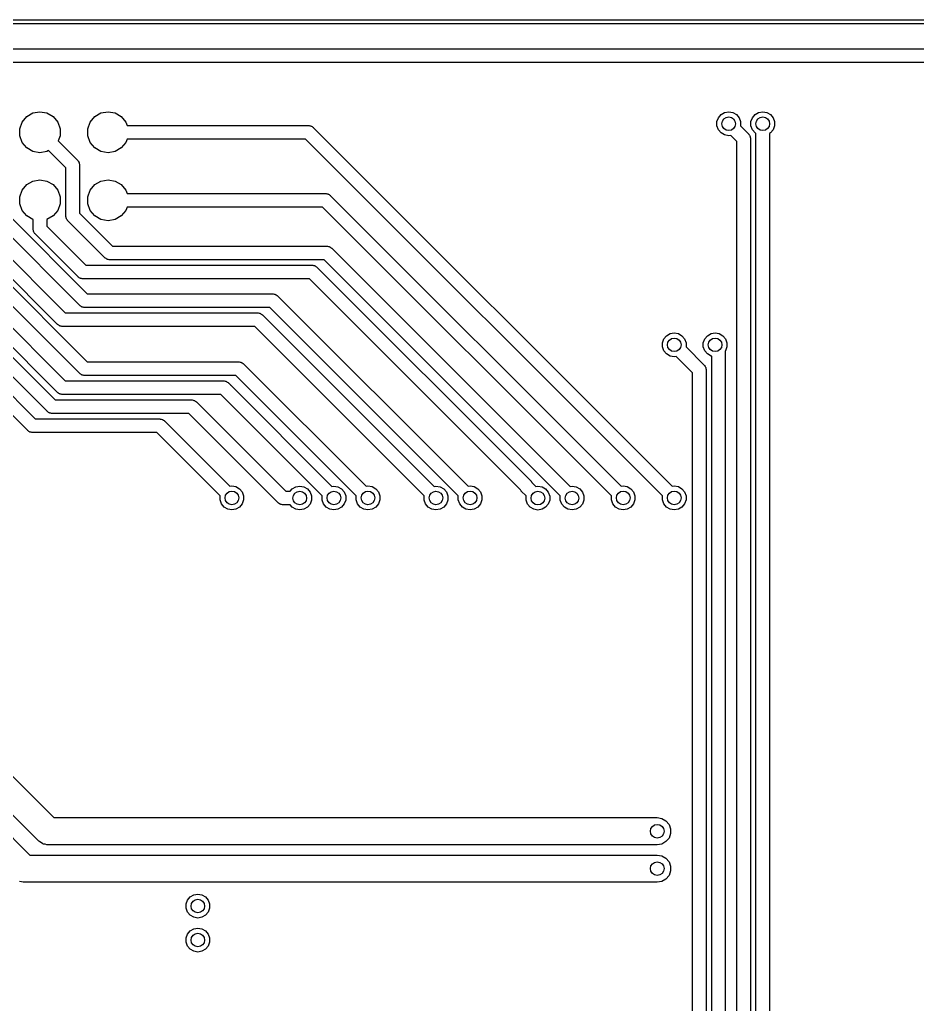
# Model space of a CAD drawing. Extents: x 25 to 346, y -457 to -16.
# Drawn here: x 73.36 to 106.86, y -53.2 to -16.43 of the extents above; entities that cross this region are included whole.
import ezdxf

# ---------------------------------------------------------------- set-up
doc = ezdxf.new("R2010")
doc.units = 0
doc.header["$MEASUREMENT"] = 0
doc.layers.add('BLACK', color=7, linetype='CONTINUOUS')

msp = doc.modelspace()

# ---------------------------------------------------------------- linework, layer by layer
at = {"layer": 'Black'}
for p, q in [((25.4, -16.435), (345.44, -16.435)), ((345.365, -16.585), (25.475, -16.585)), ((59.563, -17.526), (134.455, -17.526)), ((134.35, -18.034), (59.6682, -18.034)), ((73.4548, -20.255), (73.6255, -20.0515)), ((73.6255, -20.0515), (73.8556, -19.9187)), ((73.8556, -19.9187), (74.1172, -19.8726)), ((74.1172, -19.8726), (74.3788, -19.9187)), ((74.3788, -19.9187), (74.6089, -20.0515)), ((74.6089, -20.0515), (74.7796, -20.255)), ((75.9948, -20.255), (76.1655, -20.0515)), ((76.1655, -20.0515), (76.3956, -19.9187)), ((76.3956, -19.9187), (76.6572, -19.8726)), ((76.6572, -19.8726), (76.9188, -19.9187)), ((76.9188, -19.9187), (77.1489, -20.0515)), ((77.1489, -20.0515), (77.3196, -20.255)), ((99.3826, -20.2425), (99.4356, -20.0969)), ((99.4356, -20.0969), (99.5352, -19.9782)), ((99.5352, -19.9782), (99.6694, -19.9007)), ((99.6694, -19.9007), (99.822, -19.8738)), ((99.822, -19.8738), (99.9746, -19.9007)), ((99.9746, -19.9007), (100.109, -19.9782)), ((100.109, -19.9782), (100.208, -20.0969)), ((100.208, -20.0969), (100.261, -20.2425)), ((100.653, -20.2425), (100.706, -20.0969)), ((100.706, -20.0969), (100.805, -19.9782)), ((100.805, -19.9782), (100.939, -19.9007)), ((100.939, -19.9007), (101.092, -19.8738)), ((101.092, -19.8738), (101.245, -19.9007)), ((101.245, -19.9007), (101.379, -19.9782)), ((101.379, -19.9782), (101.478, -20.0969)), ((101.478, -20.0969), (101.531, -20.2425)), ((73.3639, -20.5047), (73.4548, -20.255)), ((73.3639, -20.7703), (73.3639, -20.5047)), ((74.7796, -20.255), (74.8705, -20.5047)), ((74.8705, -20.5047), (74.8705, -20.7703)), ((75.9039, -20.5047), (75.9948, -20.255)), ((75.9039, -20.7703), (75.9039, -20.5047)), ((77.3196, -20.255), (77.3664, -20.3835)), ((77.3664, -20.3835), (82.8675, -20.3835)), ((82.8675, -20.3835), (84.1375, -20.3835)), ((84.1375, -20.3835), (84.1485, -20.3854)), ((84.1485, -20.3854), (84.1596, -20.3845)), ((84.1596, -20.3845), (84.1917, -20.3931)), ((84.1917, -20.3931), (84.2244, -20.3988)), ((84.2244, -20.3988), (84.2341, -20.4044)), ((84.2341, -20.4044), (84.2448, -20.4073)), ((84.2448, -20.4073), (84.272, -20.4263)), ((84.272, -20.4263), (84.3008, -20.4429)), ((84.3008, -20.4429), (84.308, -20.4515)), ((84.308, -20.4515), (84.3171, -20.4579)), ((84.3171, -20.4579), (97.7161, -33.8568)), ((99.3826, -20.3975), (99.3826, -20.2425)), ((99.4356, -20.5431), (99.3826, -20.3975)), ((99.5352, -20.6618), (99.4356, -20.5431)), ((100.261, -20.2425), (100.261, -20.3975)), ((100.261, -20.3975), (100.261, -20.3995)), ((100.261, -20.3995), (100.56, -20.6992)), ((100.653, -20.3975), (100.653, -20.2425)), ((100.706, -20.5431), (100.653, -20.3975)), ((100.805, -20.6618), (100.706, -20.5431)), ((101.478, -20.5431), (101.379, -20.6618)), ((101.531, -20.3975), (101.478, -20.5431)), ((101.531, -20.2425), (101.531, -20.3975)), ((73.4548, -21.02), (73.3639, -20.7703)), ((74.8705, -20.7703), (74.8008, -20.9619)), ((75.9948, -21.02), (75.9039, -20.7703)), ((77.3664, -20.8915), (77.3196, -21.02)), ((82.8675, -20.8915), (77.3664, -20.8915)), ((84.0323, -20.8915), (82.8675, -20.8915)), ((97.3513, -34.2105), (84.0323, -20.8915)), ((99.6694, -20.7393), (99.5352, -20.6618)), ((99.822, -20.7662), (99.6694, -20.7393)), ((99.8959, -20.7532), (99.822, -20.7662)), ((100.127, -20.984), (99.8959, -20.7532)), ((100.56, -20.6992), (100.567, -20.7083)), ((100.567, -20.7083), (100.575, -20.7155)), ((100.575, -20.7155), (100.592, -20.7443)), ((100.592, -20.7443), (100.611, -20.7714)), ((100.611, -20.7714), (100.614, -20.7822)), ((100.614, -20.7822), (100.619, -20.7919)), ((100.619, -20.7919), (100.625, -20.8246)), ((100.625, -20.8246), (100.634, -20.8567)), ((100.634, -20.8567), (100.633, -20.8678)), ((100.633, -20.8678), (100.635, -20.8788)), ((100.635, -20.8788), (100.635, -22.225)), ((100.838, -20.6808), (100.805, -20.6618)), ((100.838, -323.024), (100.838, -20.6808)), ((101.379, -20.6618), (101.346, -20.6808)), ((101.346, -20.6808), (101.346, -322.919)), ((73.6255, -21.2235), (73.4548, -21.02)), ((73.8556, -21.3563), (73.6255, -21.2235)), ((74.4409, -21.3204), (74.3788, -21.3563)), ((74.6996, -21.5791), (74.4409, -21.3204)), ((74.8008, -20.9619), (75.0588, -21.2199)), ((75.0588, -21.2199), (75.516, -21.6771)), ((76.1655, -21.2235), (75.9948, -21.02)), ((76.3956, -21.3563), (76.1655, -21.2235)), ((77.1489, -21.2235), (76.9188, -21.3563)), ((77.3196, -21.02), (77.1489, -21.2235)), ((100.127, -22.225), (100.127, -20.984)), ((74.1172, -21.4024), (73.8556, -21.3563)), ((74.3788, -21.3563), (74.1172, -21.4024)), ((75.0824, -21.9619), (74.6996, -21.5791)), ((75.516, -21.6771), (75.5224, -21.6862)), ((75.5224, -21.6862), (75.531, -21.6934)), ((76.6572, -21.4024), (76.3956, -21.3563)), ((76.9188, -21.3563), (76.6572, -21.4024)), ((75.0824, -23.7627), (75.0824, -21.9619)), ((75.531, -21.6934), (75.5476, -21.7222)), ((75.5476, -21.7222), (75.5666, -21.7494)), ((75.5666, -21.7494), (75.5695, -21.7601)), ((75.5695, -21.7601), (75.5751, -21.7698)), ((75.5751, -21.7698), (75.5808, -21.8025)), ((75.5808, -21.8025), (75.5894, -21.8346)), ((75.5894, -21.8346), (75.5885, -21.8457)), ((75.5885, -21.8457), (75.5904, -21.8567)), ((75.5904, -21.8567), (75.5904, -23.6575)), ((73.8556, -22.4587), (74.1172, -22.4126)), ((74.1172, -22.4126), (74.3788, -22.4587)), ((76.3956, -22.4587), (76.6572, -22.4126)), ((76.6572, -22.4126), (76.9188, -22.4587)), ((100.127, -324.853), (100.127, -22.225)), ((100.635, -22.225), (100.635, -324.748)), ((73.4548, -22.795), (73.6255, -22.5915)), ((73.6255, -22.5915), (73.8556, -22.4587)), ((74.3788, -22.4587), (74.6089, -22.5915)), ((74.6089, -22.5915), (74.7796, -22.795)), ((75.9948, -22.795), (76.1655, -22.5915)), ((76.1655, -22.5915), (76.3956, -22.4587)), ((76.9188, -22.4587), (77.1489, -22.5915)), ((77.1489, -22.5915), (77.3196, -22.795)), ((73.3639, -23.0447), (73.4548, -22.795)), ((73.3639, -23.3103), (73.3639, -23.0447)), ((74.7796, -22.795), (74.8705, -23.0447)), ((74.8705, -23.0447), (74.8705, -23.3103)), ((75.9039, -23.0447), (75.9948, -22.795)), ((75.9039, -23.3103), (75.9039, -23.0447)), ((77.3196, -22.795), (77.3664, -22.9235)), ((77.3664, -22.9235), (84.1323, -22.9235)), ((84.1323, -22.9235), (84.7725, -22.9235)), ((84.7725, -22.9235), (84.7835, -22.9254)), ((84.7835, -22.9254), (84.7946, -22.9245)), ((84.7946, -22.9245), (84.8267, -22.9331)), ((84.8267, -22.9331), (84.8594, -22.9388)), ((84.8594, -22.9388), (84.8691, -22.9444)), ((84.8691, -22.9444), (84.8798, -22.9473)), ((84.8798, -22.9473), (84.907, -22.9663)), ((84.907, -22.9663), (84.9358, -22.9829)), ((84.9358, -22.9829), (84.943, -22.9915)), ((84.943, -22.9915), (84.9521, -22.9979)), ((84.9521, -22.9979), (95.8111, -33.8568)), ((73.4548, -23.56), (73.3639, -23.3103)), ((74.8705, -23.3103), (74.7796, -23.56)), ((75.9948, -23.56), (75.9039, -23.3103)), ((77.3664, -23.4315), (77.3196, -23.56)), ((84.1323, -23.4315), (77.3664, -23.4315)), ((84.6673, -23.4315), (84.1323, -23.4315)), ((95.4463, -34.2105), (84.6673, -23.4315)), ((70.5104, -23.8349), (75.8855, -29.21)), ((73.0504, -23.8349), (75.8855, -26.67)), ((73.6255, -23.7635), (73.4548, -23.56)), ((73.8556, -23.8963), (73.6255, -23.7635)), ((73.8632, -23.8976), (73.8556, -23.8963)), ((74.3788, -23.8963), (74.3712, -23.8976)), ((74.6089, -23.7635), (74.3788, -23.8963)), ((74.7796, -23.56), (74.6089, -23.7635)), ((75.0843, -23.7737), (75.0824, -23.7627)), ((75.0834, -23.7849), (75.0843, -23.7737)), ((75.092, -23.8169), (75.0834, -23.7849)), ((75.0977, -23.8496), (75.092, -23.8169)), ((75.1033, -23.8593), (75.0977, -23.8496)), ((75.1062, -23.8701), (75.1033, -23.8593)), ((75.1252, -23.8972), (75.1062, -23.8701)), ((75.5904, -23.6575), (76.8249, -24.892)), ((76.1655, -23.7635), (75.9948, -23.56)), ((76.3956, -23.8963), (76.1655, -23.7635)), ((76.6572, -23.9424), (76.3956, -23.8963)), ((76.9188, -23.8963), (76.6572, -23.9424)), ((77.1489, -23.7635), (76.9188, -23.8963)), ((77.3196, -23.56), (77.1489, -23.7635)), ((66.7512, -24.1499), (73.9449, -31.3436)), ((74.3948, -31.066), (67.5368, -24.208)), ((67.9704, -23.9232), (74.6796, -30.6324)), ((69.2912, -24.1499), (75.0625, -29.9212)), ((75.6007, -29.6436), (70.0768, -24.1197)), ((71.8312, -24.1499), (75.0625, -27.3812)), ((75.6007, -27.1036), (72.6168, -24.1197)), ((73.8632, -24.2551), (73.8632, -23.8976)), ((73.8651, -24.2661), (73.8632, -24.2551)), ((74.3712, -23.8976), (74.3712, -24.1499)), ((74.3712, -24.1499), (75.8245, -25.6032)), ((75.1418, -23.926), (75.1252, -23.8972)), ((75.1504, -23.9332), (75.1418, -23.926)), ((75.1568, -23.9423), (75.1504, -23.9332)), ((76.5401, -25.3256), (75.1568, -23.9423)), ((73.6601, -31.7772), (66.3176, -24.4347)), ((74.7777, -30.3548), (68.8576, -24.4347)), ((74.7777, -27.8148), (71.3976, -24.4347)), ((73.8642, -24.2773), (73.8651, -24.2661)), ((73.8728, -24.3093), (73.8642, -24.2773)), ((73.8785, -24.342), (73.8728, -24.3093)), ((73.8841, -24.3517), (73.8785, -24.342)), ((73.887, -24.3625), (73.8841, -24.3517)), ((73.906, -24.3897), (73.887, -24.3625)), ((73.9226, -24.4184), (73.906, -24.3897)), ((73.9312, -24.4256), (73.9226, -24.4184)), ((73.9376, -24.4347), (73.9312, -24.4256)), ((75.5397, -26.0368), (73.9376, -24.4347)), ((76.8249, -24.892), (84.8256, -24.892)), ((84.8256, -24.892), (84.8366, -24.8939)), ((84.8366, -24.8939), (84.8477, -24.893)), ((84.8477, -24.893), (84.8798, -24.9016)), ((84.8798, -24.9016), (84.9125, -24.9073)), ((84.9125, -24.9073), (84.9222, -24.9129)), ((84.9222, -24.9129), (84.9329, -24.9158)), ((84.9329, -24.9158), (84.9601, -24.9348)), ((84.9601, -24.9348), (84.9889, -24.9514)), ((84.9889, -24.9514), (84.9961, -24.96)), ((84.9961, -24.96), (85.0052, -24.9664)), ((85.0052, -24.9664), (93.9009, -33.862)), ((76.5492, -25.332), (76.5401, -25.3256)), ((76.5564, -25.3406), (76.5492, -25.332)), ((76.5852, -25.3572), (76.5564, -25.3406)), ((76.6123, -25.3762), (76.5852, -25.3572)), ((75.8245, -25.6032), (84.2772, -25.6032)), ((76.6231, -25.3791), (76.6123, -25.3762)), ((76.6328, -25.3847), (76.6231, -25.3791)), ((76.6655, -25.3904), (76.6328, -25.3847)), ((76.6975, -25.399), (76.6655, -25.3904)), ((76.7087, -25.3981), (76.6975, -25.399)), ((76.7197, -25.4), (76.7087, -25.3981)), ((84.7204, -25.4), (76.7197, -25.4)), ((84.2772, -25.6032), (84.2882, -25.6052)), ((84.2882, -25.6052), (84.2993, -25.6042)), ((84.2993, -25.6042), (84.3314, -25.6128)), ((84.3314, -25.6128), (84.3641, -25.6185)), ((84.3641, -25.6185), (84.3738, -25.6241)), ((84.3738, -25.6241), (84.3846, -25.627)), ((84.3846, -25.627), (84.4117, -25.646)), ((84.4117, -25.646), (84.4405, -25.6626)), ((84.4405, -25.6626), (84.4477, -25.6712)), ((84.4477, -25.6712), (84.4568, -25.6776)), ((84.4568, -25.6776), (92.4373, -33.6581)), ((93.5361, -34.2157), (84.7204, -25.4)), ((75.5488, -26.0432), (75.5397, -26.0368)), ((75.556, -26.0518), (75.5488, -26.0432)), ((75.5848, -26.0684), (75.556, -26.0518)), ((75.6119, -26.0874), (75.5848, -26.0684)), ((75.6227, -26.0903), (75.6119, -26.0874)), ((75.6324, -26.0959), (75.6227, -26.0903)), ((75.6651, -26.1017), (75.6324, -26.0959)), ((75.6971, -26.1102), (75.6651, -26.1017)), ((75.7083, -26.1093), (75.6971, -26.1102)), ((75.7193, -26.1112), (75.7083, -26.1093)), ((84.172, -26.1112), (75.7193, -26.1112)), ((92.0417, -33.9809), (84.172, -26.1112)), ((75.8855, -26.67), (82.804, -26.67)), ((82.804, -26.67), (82.815, -26.6719)), ((82.815, -26.6719), (82.8261, -26.671)), ((82.8261, -26.671), (82.8582, -26.6796)), ((82.8582, -26.6796), (82.8909, -26.6853)), ((82.8909, -26.6853), (82.9006, -26.6909)), ((82.9006, -26.6909), (82.9113, -26.6938)), ((82.9113, -26.6938), (82.9385, -26.7128)), ((82.9385, -26.7128), (82.9673, -26.7294)), ((82.9673, -26.7294), (82.9745, -26.738)), ((82.9745, -26.738), (82.9836, -26.7444)), ((82.9836, -26.7444), (90.0961, -33.8568)), ((75.6098, -27.11), (75.6007, -27.1036)), ((75.617, -27.1186), (75.6098, -27.11)), ((75.6457, -27.1352), (75.617, -27.1186)), ((75.6729, -27.1542), (75.6457, -27.1352)), ((75.6837, -27.1571), (75.6729, -27.1542)), ((75.6934, -27.1627), (75.6837, -27.1571)), ((75.7261, -27.1684), (75.6934, -27.1627)), ((75.7581, -27.177), (75.7261, -27.1684)), ((75.7693, -27.1761), (75.7581, -27.177)), ((75.7803, -27.178), (75.7693, -27.1761)), ((82.6988, -27.178), (75.7803, -27.178)), ((89.7313, -34.2105), (82.6988, -27.178)), ((75.0625, -27.3812), (82.24, -27.3812)), ((82.24, -27.3812), (82.251, -27.3832)), ((82.251, -27.3832), (82.2621, -27.3822)), ((82.2621, -27.3822), (82.2942, -27.3908)), ((82.2942, -27.3908), (82.3269, -27.3965)), ((82.3269, -27.3965), (82.3366, -27.4021)), ((82.3366, -27.4021), (82.3474, -27.405)), ((82.3474, -27.405), (82.3745, -27.424)), ((82.3745, -27.424), (82.4033, -27.4406)), ((82.4033, -27.4406), (82.4105, -27.4492)), ((82.4105, -27.4492), (82.4196, -27.4556)), ((82.4196, -27.4556), (88.8235, -33.8594)), ((74.7868, -27.8212), (74.7777, -27.8148)), ((74.794, -27.8298), (74.7868, -27.8212)), ((74.8227, -27.8464), (74.794, -27.8298)), ((74.8499, -27.8654), (74.8227, -27.8464)), ((74.8607, -27.8683), (74.8499, -27.8654)), ((74.8704, -27.8739), (74.8607, -27.8683)), ((74.9031, -27.8797), (74.8704, -27.8739)), ((74.9351, -27.8882), (74.9031, -27.8797)), ((74.9463, -27.8873), (74.9351, -27.8882)), ((74.9573, -27.8892), (74.9463, -27.8873)), ((82.1348, -27.8892), (74.9573, -27.8892)), ((88.4587, -34.2131), (82.1348, -27.8892)), ((97.4036, -28.3519), (97.5032, -28.2332)), ((97.5032, -28.2332), (97.6374, -28.1557)), ((97.6374, -28.1557), (97.79, -28.1288)), ((97.79, -28.1288), (97.9426, -28.1557)), ((97.9426, -28.1557), (98.0768, -28.2332)), ((98.0768, -28.2332), (98.1764, -28.3519)), ((98.9276, -28.3519), (99.0272, -28.2332)), ((99.0272, -28.2332), (99.1614, -28.1557)), ((99.1614, -28.1557), (99.314, -28.1288)), ((99.314, -28.1288), (99.4666, -28.1557)), ((99.4666, -28.1557), (99.6008, -28.2332)), ((99.6008, -28.2332), (99.7004, -28.3519)), ((97.3506, -28.4975), (97.4036, -28.3519)), ((97.3506, -28.6525), (97.3506, -28.4975)), ((97.4036, -28.7981), (97.3506, -28.6525)), ((98.1764, -28.3519), (98.2294, -28.4975)), ((98.2294, -28.6525), (98.2287, -28.6545)), ((98.2287, -28.6545), (98.9094, -29.3352)), ((98.2294, -28.4975), (98.2294, -28.6525)), ((98.8746, -28.4975), (98.9276, -28.3519)), ((98.8746, -28.6525), (98.8746, -28.4975)), ((98.9276, -28.7981), (98.8746, -28.6525)), ((99.7004, -28.3519), (99.7534, -28.4975)), ((99.7534, -28.6525), (99.7004, -28.7981)), ((99.7534, -28.4975), (99.7534, -28.6525)), ((97.5032, -28.9168), (97.4036, -28.7981)), ((97.6374, -28.9943), (97.5032, -28.9168)), ((97.79, -29.0212), (97.6374, -28.9943)), ((97.8639, -29.0082), (97.79, -29.0212)), ((98.4758, -29.62), (97.8639, -29.0082)), ((99.0272, -28.9168), (98.9276, -28.7981)), ((99.1614, -28.9943), (99.0272, -28.9168)), ((99.187, -28.9988), (99.1614, -28.9943)), ((99.187, -326.453), (99.187, -28.9988)), ((99.7004, -28.7981), (99.695, -28.8046)), ((99.695, -28.8046), (99.695, -326.348)), ((75.8855, -29.21), (81.534, -29.21)), ((81.534, -29.21), (81.545, -29.2119)), ((81.545, -29.2119), (81.5561, -29.211)), ((81.5561, -29.211), (81.5882, -29.2196)), ((81.5882, -29.2196), (81.6209, -29.2253)), ((81.6209, -29.2253), (81.6306, -29.2309)), ((81.6306, -29.2309), (81.6413, -29.2338)), ((81.6413, -29.2338), (81.6685, -29.2528)), ((81.6685, -29.2528), (81.6973, -29.2694)), ((81.6973, -29.2694), (81.7045, -29.278)), ((81.7045, -29.278), (81.7136, -29.2844)), ((81.7136, -29.2844), (86.2861, -33.8568)), ((98.9094, -29.3352), (98.9158, -29.3443)), ((98.9158, -29.3443), (98.9244, -29.3515)), ((98.9244, -29.3515), (98.941, -29.3803)), ((98.941, -29.3803), (98.96, -29.4074)), ((98.96, -29.4074), (98.9629, -29.4182)), ((75.6098, -29.65), (75.6007, -29.6436)), ((75.617, -29.6586), (75.6098, -29.65)), ((75.6457, -29.6752), (75.617, -29.6586)), ((75.6729, -29.6942), (75.6457, -29.6752)), ((75.6837, -29.6971), (75.6729, -29.6942)), ((75.6934, -29.7027), (75.6837, -29.6971)), ((75.7261, -29.7084), (75.6934, -29.7027)), ((75.7581, -29.717), (75.7261, -29.7084)), ((75.7693, -29.7161), (75.7581, -29.717)), ((75.7803, -29.718), (75.7693, -29.7161)), ((81.4288, -29.718), (75.7803, -29.718)), ((85.9213, -34.2105), (81.4288, -29.718)), ((98.4758, -30.861), (98.4758, -29.62)), ((98.9629, -29.4182), (98.9685, -29.4279)), ((98.9685, -29.4279), (98.9742, -29.4606)), ((98.9742, -29.4606), (98.9828, -29.4927)), ((98.9828, -29.4927), (98.9818, -29.5038)), ((98.9818, -29.5038), (98.9838, -29.5148)), ((98.9838, -29.5148), (98.9838, -30.861)), ((75.0625, -29.9212), (80.9752, -29.9212)), ((80.9752, -29.9212), (80.9862, -29.9231)), ((80.9862, -29.9231), (80.9973, -29.9222)), ((80.9973, -29.9222), (81.0294, -29.9308)), ((81.0294, -29.9308), (81.0621, -29.9365)), ((81.0621, -29.9365), (81.0718, -29.9421)), ((81.0718, -29.9421), (81.0826, -29.945)), ((81.0826, -29.945), (81.1097, -29.964)), ((81.1097, -29.964), (81.1385, -29.9806)), ((81.1385, -29.9806), (81.1457, -29.9892)), ((81.1457, -29.9892), (81.1548, -29.9956)), ((81.1548, -29.9956), (81.2056, -30.0464)), ((81.2056, -30.0464), (81.212, -30.0555)), ((81.212, -30.0555), (81.2206, -30.0627)), ((81.2206, -30.0627), (81.2258, -30.0718)), ((81.2258, -30.0718), (85.0135, -33.8594)), ((74.7868, -30.3612), (74.7777, -30.3548)), ((74.794, -30.3698), (74.7868, -30.3612)), ((74.8227, -30.3864), (74.794, -30.3698)), ((74.8499, -30.4054), (74.8227, -30.3864)), ((74.8607, -30.4083), (74.8499, -30.4054)), ((74.8704, -30.4139), (74.8607, -30.4083)), ((74.9031, -30.4197), (74.8704, -30.4139)), ((74.9351, -30.4282), (74.9031, -30.4197)), ((74.9463, -30.4273), (74.9351, -30.4282)), ((74.9573, -30.4292), (74.9463, -30.4273)), ((80.8648, -30.4292), (74.9573, -30.4292)), ((84.6487, -34.2131), (80.8648, -30.4292)), ((74.6796, -30.6324), (79.7774, -30.6324)), ((79.7774, -30.6324), (79.7884, -30.6344)), ((79.7884, -30.6344), (79.7995, -30.6334)), ((79.7995, -30.6334), (79.8316, -30.642)), ((79.8316, -30.642), (79.8643, -30.6477)), ((79.8643, -30.6477), (79.874, -30.6533)), ((79.874, -30.6533), (79.8848, -30.6562)), ((79.8848, -30.6562), (79.9119, -30.6753)), ((79.9119, -30.6753), (79.9407, -30.6918)), ((79.9407, -30.6918), (79.9479, -30.7004)), ((79.9479, -30.7004), (79.957, -30.7068)), ((79.957, -30.7068), (83.2914, -34.0412)), ((98.4758, -328.282), (98.4758, -30.861)), ((98.9838, -30.861), (98.9838, -328.177)), ((74.404, -31.0724), (74.3948, -31.066)), ((74.4112, -31.081), (74.404, -31.0724)), ((74.4399, -31.0976), (74.4112, -31.081)), ((74.4671, -31.1166), (74.4399, -31.0976)), ((74.4779, -31.1195), (74.4671, -31.1166)), ((74.4875, -31.1251), (74.4779, -31.1195)), ((74.5202, -31.1309), (74.4875, -31.1251)), ((74.5523, -31.1395), (74.5202, -31.1309)), ((74.5634, -31.1385), (74.5523, -31.1395)), ((74.5744, -31.1404), (74.5634, -31.1385)), ((79.6722, -31.1404), (74.5744, -31.1404)), ((83.0066, -34.4748), (79.6722, -31.1404)), ((73.9449, -31.3436), (78.5876, -31.3436)), ((78.5876, -31.3436), (78.5986, -31.3456)), ((78.5986, -31.3456), (78.6098, -31.3446)), ((78.6098, -31.3446), (78.6418, -31.3532)), ((78.6418, -31.3532), (78.6745, -31.3589)), ((78.6745, -31.3589), (78.6842, -31.3645)), ((78.6842, -31.3645), (78.695, -31.3674)), ((78.695, -31.3674), (78.7222, -31.3865)), ((78.7222, -31.3865), (78.7509, -31.4031)), ((78.7509, -31.4031), (78.7581, -31.4116)), ((78.7581, -31.4116), (78.7672, -31.418)), ((78.7672, -31.418), (81.2061, -33.8568)), ((73.6692, -31.7836), (73.6601, -31.7772)), ((73.6764, -31.7922), (73.6692, -31.7836)), ((73.7052, -31.8088), (73.6764, -31.7922)), ((73.7324, -31.8278), (73.7052, -31.8088)), ((73.7431, -31.8307), (73.7324, -31.8278)), ((73.7528, -31.8363), (73.7431, -31.8307)), ((73.7855, -31.8421), (73.7528, -31.8363)), ((73.8176, -31.8507), (73.7855, -31.8421)), ((73.8287, -31.8497), (73.8176, -31.8507)), ((73.8397, -31.8516), (73.8287, -31.8497)), ((78.4824, -31.8516), (73.8397, -31.8516)), ((80.8413, -34.2105), (78.4824, -31.8516)), ((92.4373, -33.6581), (92.4437, -33.6673)), ((92.4437, -33.6673), (92.4523, -33.6744)), ((92.4523, -33.6744), (92.4689, -33.7032)), ((92.4689, -33.7032), (92.4737, -33.7101)), ((92.4737, -33.7101), (92.6283, -33.8646)), ((81.2061, -33.8568), (81.28, -33.8438)), ((81.28, -33.8438), (81.4326, -33.8707)), ((81.4326, -33.8707), (81.5668, -33.9482)), ((81.5668, -33.9482), (81.6664, -34.0669)), ((81.6664, -34.0669), (81.7194, -34.2125)), ((83.2914, -34.0412), (83.4543, -34.0412)), ((83.4543, -34.0412), (83.528, -33.9534)), ((83.528, -33.9534), (83.6622, -33.8759)), ((83.6622, -33.8759), (83.8148, -33.849)), ((83.8148, -33.849), (83.9674, -33.8759)), ((83.9674, -33.8759), (84.1016, -33.9534)), ((84.1016, -33.9534), (84.2012, -34.0721)), ((84.2012, -34.0721), (84.2542, -34.2177)), ((85.0135, -33.8594), (85.0874, -33.8464)), ((85.0874, -33.8464), (85.24, -33.8733)), ((85.24, -33.8733), (85.3742, -33.9508)), ((85.3742, -33.9508), (85.4738, -34.0695)), ((85.4738, -34.0695), (85.5268, -34.2151)), ((86.2861, -33.8568), (86.36, -33.8438)), ((86.36, -33.8438), (86.5126, -33.8707)), ((86.5126, -33.8707), (86.6468, -33.9482)), ((86.6468, -33.9482), (86.7464, -34.0669)), ((86.7464, -34.0669), (86.7994, -34.2125)), ((88.8235, -33.8594), (88.8974, -33.8464)), ((88.8974, -33.8464), (89.05, -33.8733)), ((89.05, -33.8733), (89.1842, -33.9508)), ((89.1842, -33.9508), (89.2838, -34.0695)), ((89.2838, -34.0695), (89.3368, -34.2151)), ((90.0961, -33.8568), (90.17, -33.8438)), ((90.17, -33.8438), (90.3226, -33.8707)), ((90.3226, -33.8707), (90.4568, -33.9482)), ((90.4568, -33.9482), (90.5564, -34.0669)), ((90.5564, -34.0669), (90.6094, -34.2125)), ((92.0465, -33.9878), (92.0417, -33.9809)), ((92.0631, -34.0166), (92.0465, -33.9878)), ((92.0717, -34.0237), (92.0631, -34.0166)), ((92.0781, -34.0329), (92.0717, -34.0237)), ((92.2635, -34.2183), (92.0781, -34.0329)), ((92.6283, -33.8646), (92.7022, -33.8516)), ((92.7022, -33.8516), (92.8548, -33.8785)), ((92.8548, -33.8785), (92.989, -33.956)), ((92.989, -33.956), (93.0886, -34.0747)), ((93.0886, -34.0747), (93.1416, -34.2203)), ((93.9009, -33.862), (93.9748, -33.849)), ((93.9748, -33.849), (94.1274, -33.8759)), ((94.1274, -33.8759), (94.2616, -33.9534)), ((94.2616, -33.9534), (94.3612, -34.0721)), ((94.3612, -34.0721), (94.4142, -34.2177)), ((95.8111, -33.8568), (95.885, -33.8438)), ((95.885, -33.8438), (96.0376, -33.8707)), ((96.0376, -33.8707), (96.1718, -33.9482)), ((96.1718, -33.9482), (96.2714, -34.0669)), ((96.2714, -34.0669), (96.3244, -34.2125)), ((97.7161, -33.8568), (97.79, -33.8438)), ((97.79, -33.8438), (97.9426, -33.8707)), ((97.9426, -33.8707), (98.0768, -33.9482)), ((98.0768, -33.9482), (98.1764, -34.0669)), ((98.1764, -34.0669), (98.2294, -34.2125)), ((80.8406, -34.2125), (80.8413, -34.2105)), ((80.8406, -34.3675), (80.8406, -34.2125)), ((80.8936, -34.5131), (80.8406, -34.3675)), ((80.9932, -34.6318), (80.8936, -34.5131)), ((81.6664, -34.5131), (81.5668, -34.6318)), ((81.7194, -34.3675), (81.6664, -34.5131)), ((81.7194, -34.2125), (81.7194, -34.3675)), ((83.0157, -34.4812), (83.0066, -34.4748)), ((83.0229, -34.4898), (83.0157, -34.4812)), ((83.0517, -34.5064), (83.0229, -34.4898)), ((83.0788, -34.5254), (83.0517, -34.5064)), ((83.0896, -34.5283), (83.0788, -34.5254)), ((83.0993, -34.5339), (83.0896, -34.5283)), ((83.132, -34.5396), (83.0993, -34.5339)), ((83.164, -34.5482), (83.132, -34.5396)), ((83.1752, -34.5473), (83.164, -34.5482)), ((83.1862, -34.5492), (83.1752, -34.5473)), ((83.4543, -34.5492), (83.1862, -34.5492)), ((83.528, -34.637), (83.4543, -34.5492)), ((84.2012, -34.5183), (84.1016, -34.637)), ((84.2542, -34.3727), (84.2012, -34.5183)), ((84.2542, -34.2177), (84.2542, -34.3727)), ((84.648, -34.2151), (84.6487, -34.2131)), ((84.648, -34.3701), (84.648, -34.2151)), ((84.701, -34.5157), (84.648, -34.3701)), ((84.8006, -34.6344), (84.701, -34.5157)), ((85.4738, -34.5157), (85.3742, -34.6344)), ((85.5268, -34.3701), (85.4738, -34.5157)), ((85.5268, -34.2151), (85.5268, -34.3701)), ((85.9206, -34.2125), (85.9213, -34.2105)), ((85.9206, -34.3675), (85.9206, -34.2125)), ((85.9736, -34.5131), (85.9206, -34.3675)), ((86.0732, -34.6318), (85.9736, -34.5131)), ((86.7464, -34.5131), (86.6468, -34.6318)), ((86.7994, -34.3675), (86.7464, -34.5131)), ((86.7994, -34.2125), (86.7994, -34.3675)), ((88.458, -34.2151), (88.4587, -34.2131)), ((88.458, -34.3701), (88.458, -34.2151)), ((88.511, -34.5157), (88.458, -34.3701)), ((88.6106, -34.6344), (88.511, -34.5157)), ((89.2838, -34.5157), (89.1842, -34.6344)), ((89.3368, -34.3701), (89.2838, -34.5157)), ((89.3368, -34.2151), (89.3368, -34.3701)), ((89.7306, -34.2125), (89.7313, -34.2105)), ((89.7306, -34.3675), (89.7306, -34.2125)), ((89.7836, -34.5131), (89.7306, -34.3675)), ((89.8832, -34.6318), (89.7836, -34.5131)), ((90.5564, -34.5131), (90.4568, -34.6318)), ((90.6094, -34.3675), (90.5564, -34.5131)), ((90.6094, -34.2125), (90.6094, -34.3675)), ((92.2628, -34.2203), (92.2635, -34.2183)), ((92.2628, -34.3753), (92.2628, -34.2203)), ((92.3158, -34.5209), (92.2628, -34.3753)), ((92.4154, -34.6396), (92.3158, -34.5209)), ((93.0886, -34.5209), (92.989, -34.6396)), ((93.1416, -34.3753), (93.0886, -34.5209)), ((93.1416, -34.2203), (93.1416, -34.3753)), ((93.5354, -34.2177), (93.5361, -34.2157)), ((93.5354, -34.3727), (93.5354, -34.2177)), ((93.5884, -34.5183), (93.5354, -34.3727)), ((93.688, -34.637), (93.5884, -34.5183)), ((94.3612, -34.5183), (94.2616, -34.637)), ((94.4142, -34.3727), (94.3612, -34.5183)), ((94.4142, -34.2177), (94.4142, -34.3727)), ((95.4456, -34.2125), (95.4463, -34.2105)), ((95.4456, -34.3675), (95.4456, -34.2125)), ((95.4986, -34.5131), (95.4456, -34.3675)), ((95.5982, -34.6318), (95.4986, -34.5131)), ((96.2714, -34.5131), (96.1718, -34.6318)), ((96.3244, -34.3675), (96.2714, -34.5131)), ((96.3244, -34.2125), (96.3244, -34.3675)), ((97.3506, -34.2125), (97.3513, -34.2105)), ((97.3506, -34.3675), (97.3506, -34.2125)), ((97.4036, -34.5131), (97.3506, -34.3675)), ((97.5032, -34.6318), (97.4036, -34.5131)), ((98.1764, -34.5131), (98.0768, -34.6318)), ((98.2294, -34.3675), (98.1764, -34.5131)), ((98.2294, -34.2125), (98.2294, -34.3675)), ((81.1274, -34.7093), (80.9932, -34.6318)), ((81.28, -34.7362), (81.1274, -34.7093)), ((81.4326, -34.7093), (81.28, -34.7362)), ((81.5668, -34.6318), (81.4326, -34.7093)), ((83.6622, -34.7145), (83.528, -34.637)), ((83.8148, -34.7414), (83.6622, -34.7145)), ((83.9674, -34.7145), (83.8148, -34.7414)), ((84.1016, -34.637), (83.9674, -34.7145)), ((84.9348, -34.7119), (84.8006, -34.6344)), ((85.0874, -34.7388), (84.9348, -34.7119)), ((85.24, -34.7119), (85.0874, -34.7388)), ((85.3742, -34.6344), (85.24, -34.7119)), ((86.2074, -34.7093), (86.0732, -34.6318)), ((86.36, -34.7362), (86.2074, -34.7093)), ((86.5126, -34.7093), (86.36, -34.7362)), ((86.6468, -34.6318), (86.5126, -34.7093)), ((88.7448, -34.7119), (88.6106, -34.6344)), ((88.8974, -34.7388), (88.7448, -34.7119)), ((89.05, -34.7119), (88.8974, -34.7388)), ((89.1842, -34.6344), (89.05, -34.7119)), ((90.0174, -34.7093), (89.8832, -34.6318)), ((90.17, -34.7362), (90.0174, -34.7093)), ((90.3226, -34.7093), (90.17, -34.7362)), ((90.4568, -34.6318), (90.3226, -34.7093)), ((92.5496, -34.7171), (92.4154, -34.6396)), ((92.7022, -34.744), (92.5496, -34.7171)), ((92.8548, -34.7171), (92.7022, -34.744)), ((92.989, -34.6396), (92.8548, -34.7171)), ((93.8222, -34.7145), (93.688, -34.637)), ((93.9748, -34.7414), (93.8222, -34.7145)), ((94.1274, -34.7145), (93.9748, -34.7414)), ((94.2616, -34.637), (94.1274, -34.7145)), ((95.7324, -34.7093), (95.5982, -34.6318)), ((95.885, -34.7362), (95.7324, -34.7093)), ((96.0376, -34.7093), (95.885, -34.7362)), ((96.1718, -34.6318), (96.0376, -34.7093)), ((97.6374, -34.7093), (97.5032, -34.6318)), ((97.79, -34.7362), (97.6374, -34.7093)), ((97.9426, -34.7093), (97.79, -34.7362)), ((98.0768, -34.6318), (97.9426, -34.7093)), ((65.6844, -37.28), (74.6324, -46.228)), ((74.0628, -47.0952), (64.8172, -37.8496)), ((64.4652, -38.3468), (73.7434, -47.625)), ((74.6324, -46.228), (97.155, -46.228)), ((97.155, -46.228), (97.3287, -46.2586)), ((97.3287, -46.2586), (97.4815, -46.3468)), ((97.4815, -46.3468), (97.5949, -46.482)), ((97.5949, -46.482), (97.6553, -46.6478)), ((97.6553, -46.6478), (97.6553, -46.8242)), ((97.5949, -46.99), (97.4815, -47.1252)), ((97.6553, -46.8242), (97.5949, -46.99)), ((74.0811, -47.108), (74.0628, -47.0952)), ((74.0955, -47.1252), (74.0811, -47.108)), ((74.1529, -47.1583), (74.0955, -47.1252)), ((74.2073, -47.1964), (74.1529, -47.1583)), ((74.2289, -47.2022), (74.2073, -47.1964)), ((74.2483, -47.2134), (74.2289, -47.2022)), ((74.3136, -47.2249), (74.2483, -47.2134)), ((74.3777, -47.2421), (74.3136, -47.2249)), ((74.4, -47.2401), (74.3777, -47.2421)), ((74.422, -47.244), (74.4, -47.2401)), ((97.155, -47.244), (74.422, -47.244)), ((97.3287, -47.2134), (97.155, -47.244)), ((97.4815, -47.1252), (97.3287, -47.2134)), ((73.7434, -47.625), (97.155, -47.625)), ((97.155, -47.625), (97.3287, -47.6556)), ((97.3287, -47.6556), (97.4815, -47.7438)), ((97.4815, -47.7438), (97.5949, -47.879)), ((97.5949, -47.879), (97.6553, -48.0448)), ((97.6553, -48.0448), (97.6553, -48.2212)), ((97.4815, -48.5222), (97.3287, -48.6104)), ((97.5949, -48.387), (97.4815, -48.5222)), ((97.6553, -48.2212), (97.5949, -48.387)), ((73.4246, -48.6219), (73.3593, -48.6104)), ((73.4887, -48.6391), (73.4246, -48.6219)), ((73.511, -48.6371), (73.4887, -48.6391)), ((73.533, -48.641), (73.511, -48.6371)), ((97.155, -48.641), (73.533, -48.641)), ((97.3287, -48.6104), (97.155, -48.641)), ((79.6236, -49.3069), (79.7232, -49.1882)), ((79.7232, -49.1882), (79.8574, -49.1107)), ((79.8574, -49.1107), (80.01, -49.0838)), ((80.01, -49.0838), (80.1626, -49.1107)), ((80.1626, -49.1107), (80.2968, -49.1882)), ((80.2968, -49.1882), (80.3964, -49.3069)), ((79.5706, -49.4525), (79.6236, -49.3069)), ((79.5706, -49.6075), (79.5706, -49.4525)), ((79.6236, -49.7531), (79.5706, -49.6075)), ((80.3964, -49.3069), (80.4494, -49.4525)), ((80.4494, -49.6075), (80.3964, -49.7531)), ((80.4494, -49.4525), (80.4494, -49.6075)), ((79.7232, -49.8718), (79.6236, -49.7531)), ((79.8574, -49.9493), (79.7232, -49.8718)), ((80.01, -49.9762), (79.8574, -49.9493)), ((80.1626, -49.9493), (80.01, -49.9762)), ((80.2968, -49.8718), (80.1626, -49.9493)), ((80.3964, -49.7531), (80.2968, -49.8718)), ((79.8574, -50.3807), (80.01, -50.3538)), ((80.01, -50.3538), (80.1626, -50.3807)), ((79.5706, -50.7225), (79.6236, -50.5769)), ((79.5706, -50.8775), (79.5706, -50.7225)), ((79.6236, -50.5769), (79.7232, -50.4582)), ((79.7232, -50.4582), (79.8574, -50.3807)), ((80.1626, -50.3807), (80.2968, -50.4582)), ((80.2968, -50.4582), (80.3964, -50.5769)), ((80.3964, -50.5769), (80.4494, -50.7225)), ((80.4494, -50.7225), (80.4494, -50.8775)), ((79.6236, -51.0231), (79.5706, -50.8775)), ((79.7232, -51.1418), (79.6236, -51.0231)), ((80.3964, -51.0231), (80.2968, -51.1418)), ((80.4494, -50.8775), (80.3964, -51.0231)), ((79.8574, -51.2193), (79.7232, -51.1418)), ((80.01, -51.2462), (79.8574, -51.2193)), ((80.1626, -51.2193), (80.01, -51.2462)), ((80.2968, -51.1418), (80.1626, -51.2193))]:
    msp.add_line(p, q, dxfattribs=at)
for centre in [(99.822, -20.32), (101.092, -20.32), (97.79, -28.575), (99.314, -28.575), (81.28, -34.29), (83.8148, -34.2952), (85.0874, -34.2926), (86.36, -34.29), (88.8974, -34.2926), (90.17, -34.29), (92.7022, -34.2978), (93.9748, -34.2952), (95.885, -34.29), (97.79, -34.29), (97.155, -46.736), (97.155, -48.133), (80.01, -49.53), (80.01, -50.8)]:
    msp.add_circle(centre, 0.254, dxfattribs=at)

doc.saveas('drawing.dxf')
